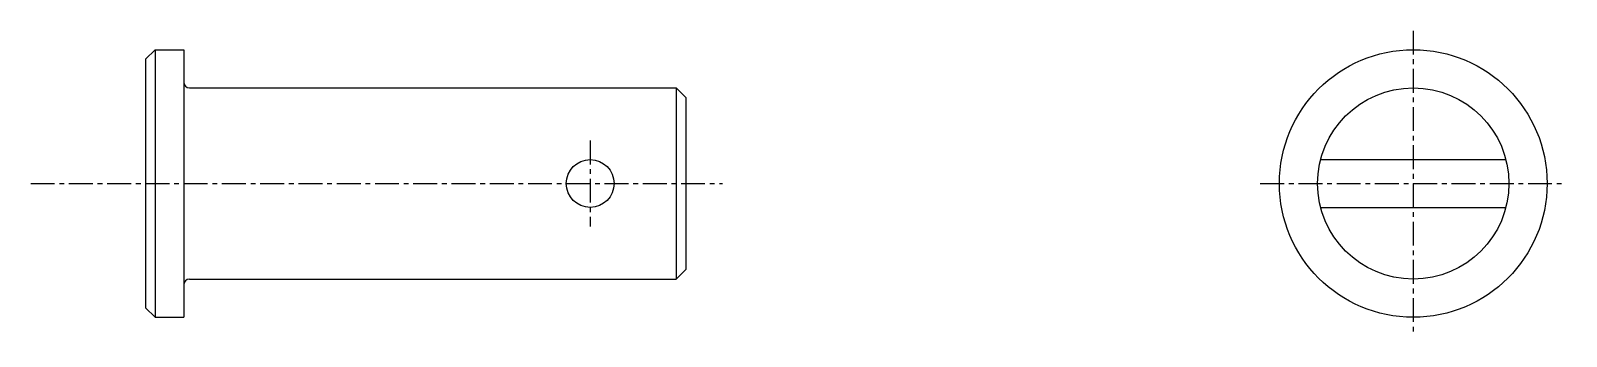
# Model space of a CAD drawing. Extents: x 26 to 106, y 63 to 174.
# Drawn here: x 26 to 106.3, y 157.5 to 173.5 of the extents above; entities outside this region: 2.
import ezdxf

# ---------------------------------------------------------------- set-up
doc = ezdxf.new("R2010")
doc.units = 0
doc.linetypes.add('CENTER', pattern=[2, 1.25, -0.25, 0.25, -0.25])
doc.linetypes.add('DASHED', pattern=[19.05, 12.7, -6.35])
doc.layers.get('0').update_dxf_attribs({"linetype": 'CONTINUOUS'})
doc.layers.add('CENTER', color=1, linetype='CENTER')

msp = doc.modelspace()

# ---------------------------------------------------------------- linework, layer by layer
for p, q in [((31.985, 172.032), (32.485, 172.532)), ((31.985, 172.032), (31.985, 159.032)), ((32.485, 172.532), (32.485, 158.532)), ((32.485, 172.532), (33.985, 172.532)), ((32.86, 172.532), (32.86, 172.532)), ((33.235, 172.532), (33.236, 172.532)), ((33.985, 172.532), (33.985, 158.532)), ((34.285, 170.532), (59.735, 170.532)), ((59.735, 170.532), (59.735, 160.532)), ((59.735, 170.532), (60.235, 170.032)), ((60.235, 170.032), (60.235, 161.032)), ((60.235, 161.032), (59.735, 160.532)), ((34.285, 160.532), (59.735, 160.532)), ((32.485, 158.532), (31.985, 159.032)), ((32.485, 158.532), (33.985, 158.532))]:
    msp.add_line(p, q)
at = {"color": 3, "linetype": 'DASHED'}
for p, q in [((93.42, 166.782), (103.103, 166.782)), ((93.42, 164.282), (103.103, 164.282))]:
    msp.add_line(p, q, dxfattribs=at)
for centre, radius in [((98.261, 165.532), 7), ((98.261, 165.532), 5), ((55.235, 165.532), 1.25)]:
    msp.add_circle(centre, radius)
for centre, start, end in [((34.285, 170.832), 180, 270), ((34.285, 160.232), 90, 180)]:
    msp.add_arc(centre, 0.3, start, end)
at = {"layer": 'CENTER', "color": 1, "linetype": 'CENTER'}
for p, q in [((98.261, 173.532), (98.261, 157.532)), ((55.235, 167.782), (55.235, 163.282)), ((25.985, 165.532), (62.147, 165.532)), ((90.261, 165.532), (106.261, 165.532))]:
    msp.add_line(p, q, dxfattribs=at)

# ---------------------------------------------------------------- texts
for s, p in [('HCMG 10-20', (34.299, 93.302)), ('HCMG10', (34.299, 63.302))]:
    msp.add_text(s, height=8).set_placement(p)

doc.saveas('drawing.dxf')
